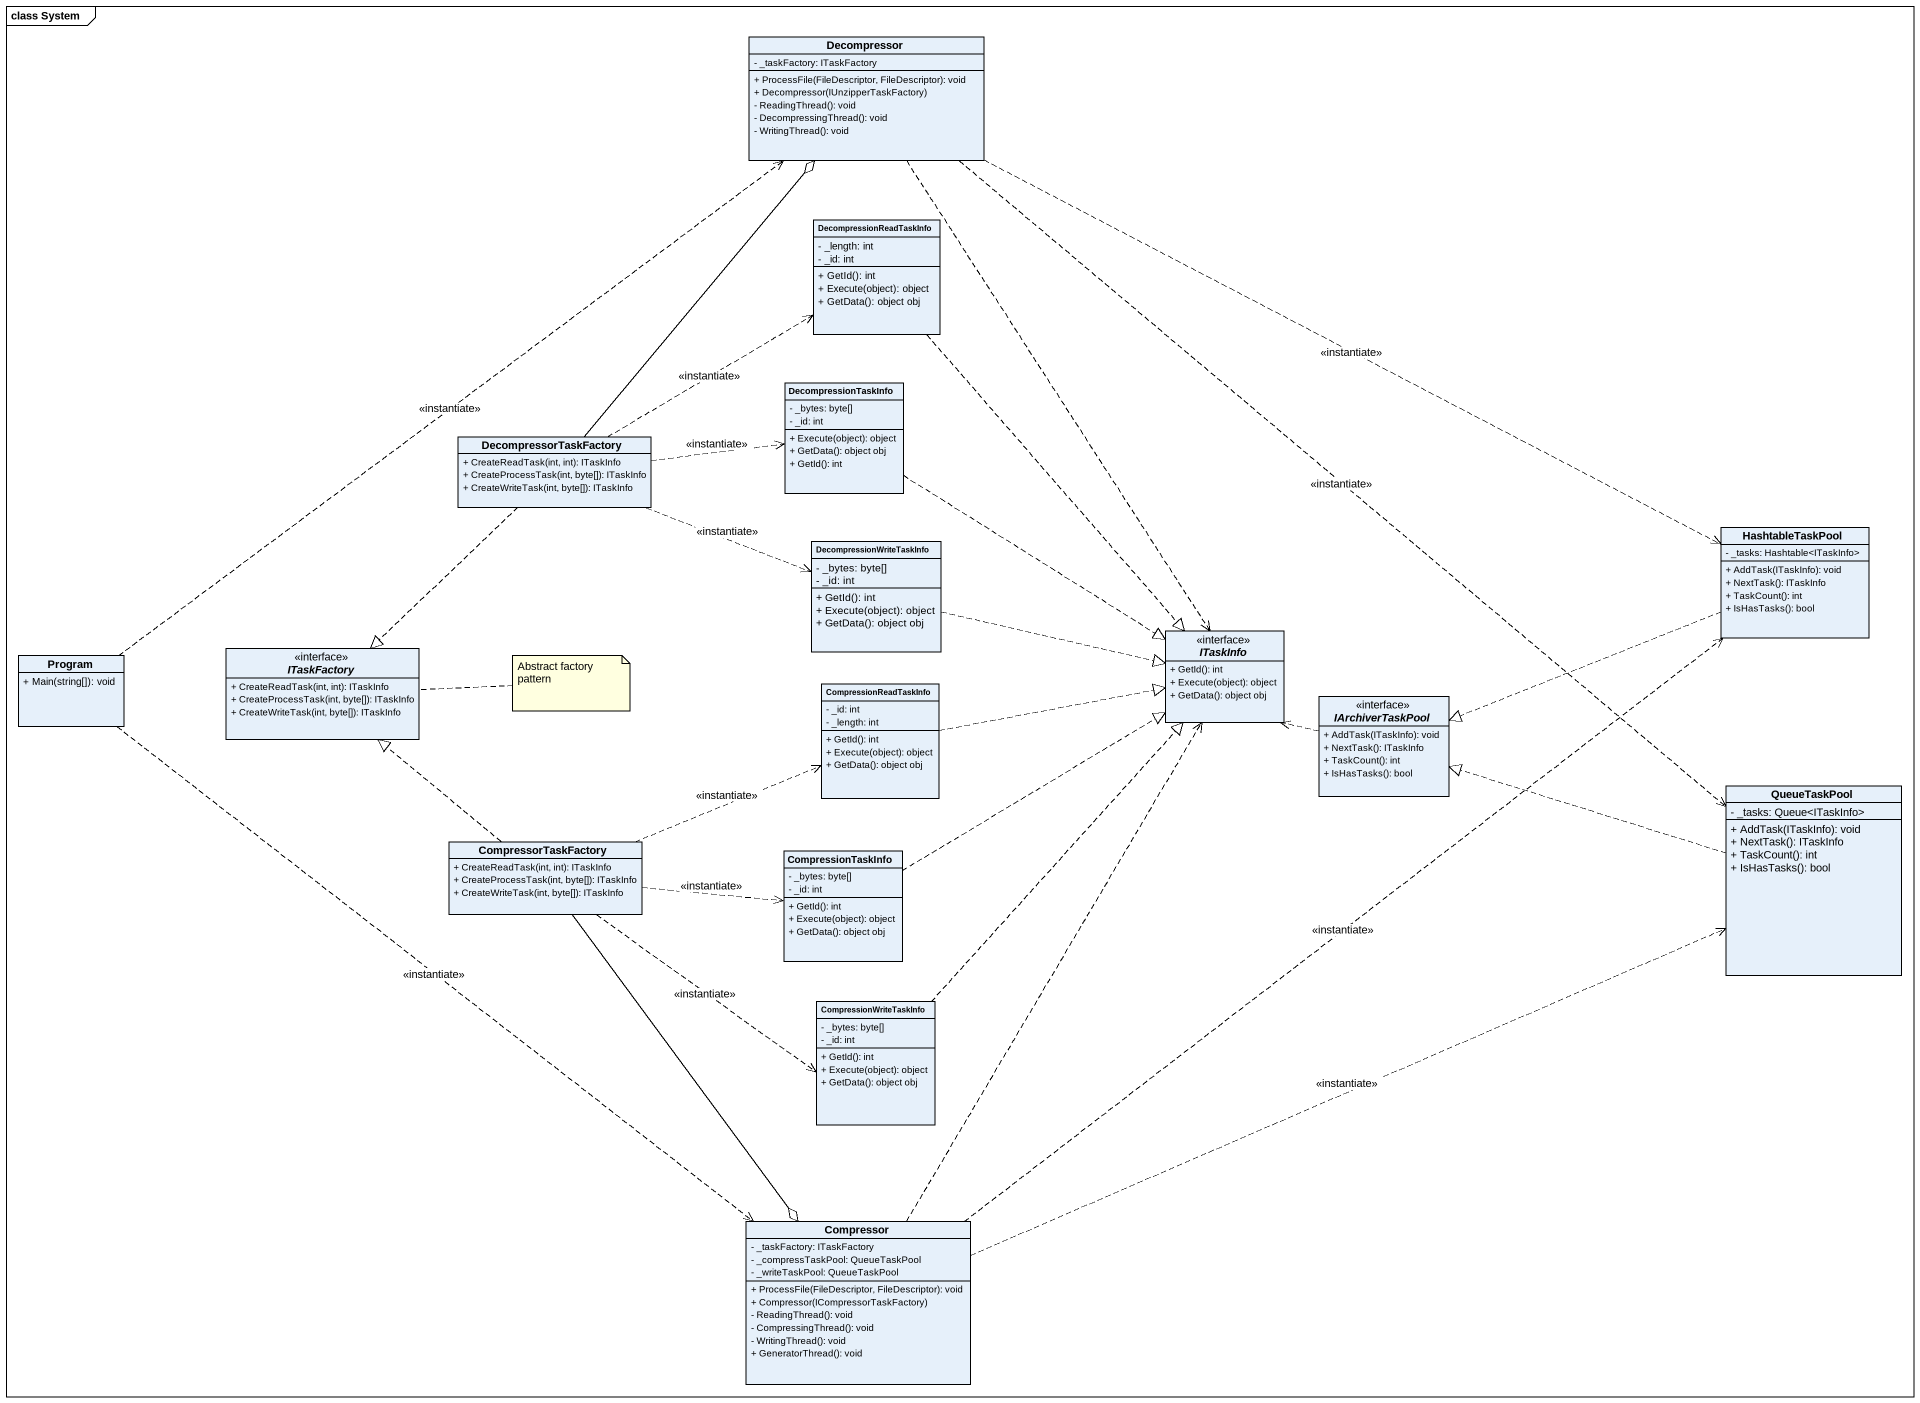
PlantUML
@startuml
mainframe class System
hide circle
hide empty members
skinparam classAttributeIconSize 0
class Decompressor {
  - _taskFactory: ITaskFactory
  + ProcessFile(FileDescriptor, FileDescriptor): void
  + Decompressor(IUnzipperTaskFactory)
  - ReadingThread(): void
  - DecompressingThread(): void
  - WritingThread(): void
}
class DecompressionReadTaskInfo {
  - _length: int
  - _id: int
  + GetId(): int
  + Execute(object): object
  + GetData(): object obj
}
class DecompressionTaskInfo {
  - _bytes: byte[]
  - _id: int
  + Execute(object): object
  + GetData(): object obj
  + GetId(): int
}
class DecompressorTaskFactory {
  + CreateReadTask(int, int): ITaskInfo
  + CreateProcessTask(int, byte[]): ITaskInfo
  + CreateWriteTask(int, byte[]): ITaskInfo
}
class DecompressionWriteTaskInfo {
  - _bytes: byte[]
  - _id: int
  + GetId(): int
  + Execute(object): object
  + GetData(): object obj
}
class HashtableTaskPool {
  - _tasks: Hashtable<ITaskInfo>
  + AddTask(ITaskInfo): void
  + NextTask(): ITaskInfo
  + TaskCount(): int
  + IsHasTasks(): bool
}
class Program {
  + Main(string[]): void
}
interface ITaskFactory {
  + CreateReadTask(int, int): ITaskInfo
  + CreateProcessTask(int, byte[]): ITaskInfo
  + CreateWriteTask(int, byte[]): ITaskInfo
}
interface ITaskInfo {
  + GetId(): int
  + Execute(object): object
  + GetData(): object obj
}
class CompressionReadTaskInfo {
  - _id: int
  - _length: int
  + GetId(): int
  + Execute(object): object
  + GetData(): object obj
}
interface IArchiverTaskPool {
  + AddTask(ITaskInfo): void
  + NextTask(): ITaskInfo
  + TaskCount(): int
  + IsHasTasks(): bool
}
class QueueTaskPool {
  - _tasks: Queue<ITaskInfo>
  + AddTask(ITaskInfo): void
  + NextTask(): ITaskInfo
  + TaskCount(): int
  + IsHasTasks(): bool
}
class CompressorTaskFactory {
  + CreateReadTask(int, int): ITaskInfo
  + CreateProcessTask(int, byte[]): ITaskInfo
  + CreateWriteTask(int, byte[]): ITaskInfo
}
class CompressionTaskInfo {
  - _bytes: byte[]
  - _id: int
  + GetId(): int
  + Execute(object): object
  + GetData(): object obj
}
class CompressionWriteTaskInfo {
  - _bytes: byte[]
  - _id: int
  + GetId(): int
  + Execute(object): object
  + GetData(): object obj
}
class Compressor {
  - _taskFactory: ITaskFactory
  - _compressTaskPool: QueueTaskPool
  - _writeTaskPool: QueueTaskPool
  + ProcessFile(FileDescriptor, FileDescriptor): void
  + Compressor(ICompressorTaskFactory)
  - ReadingThread(): void
  - CompressingThread(): void
  - WritingThread(): void
  + GeneratorThread(): void
}
Decompressor .right.> HashtableTaskPool : <<instantiate>>
Decompressor ..> ITaskInfo
Decompressor ..> QueueTaskPool : <<instantiate>>
DecompressionReadTaskInfo ..|> ITaskInfo
DecompressionTaskInfo ..|> ITaskInfo
DecompressorTaskFactory -up-o Decompressor
DecompressorTaskFactory .up.> DecompressionReadTaskInfo : <<instantiate>>
DecompressorTaskFactory .right.> DecompressionTaskInfo : <<instantiate>>
DecompressorTaskFactory .right.> DecompressionWriteTaskInfo : <<instantiate>>
DecompressorTaskFactory ..|> ITaskFactory
DecompressionWriteTaskInfo .right.|> ITaskInfo
HashtableTaskPool .left.|> IArchiverTaskPool
Program .up.> Decompressor : <<instantiate>>
Program ..> Compressor : <<instantiate>>
CompressionReadTaskInfo .right.|> ITaskInfo
IArchiverTaskPool .left.> ITaskInfo
QueueTaskPool .left.|> IArchiverTaskPool
CompressorTaskFactory .up.|> ITaskFactory
CompressorTaskFactory .right.> CompressionReadTaskInfo : <<instantiate>>
CompressorTaskFactory .right.> CompressionTaskInfo : <<instantiate>>
CompressorTaskFactory .right.> CompressionWriteTaskInfo : <<instantiate>>
CompressorTaskFactory --o Compressor
CompressionTaskInfo .up.|> ITaskInfo
CompressionWriteTaskInfo .up.|> ITaskInfo
Compressor .up.> HashtableTaskPool : <<instantiate>>
Compressor .up.> ITaskInfo
Compressor .right.> QueueTaskPool : <<instantiate>>
note right of ITaskFactory : Abstract factory pattern
@enduml
